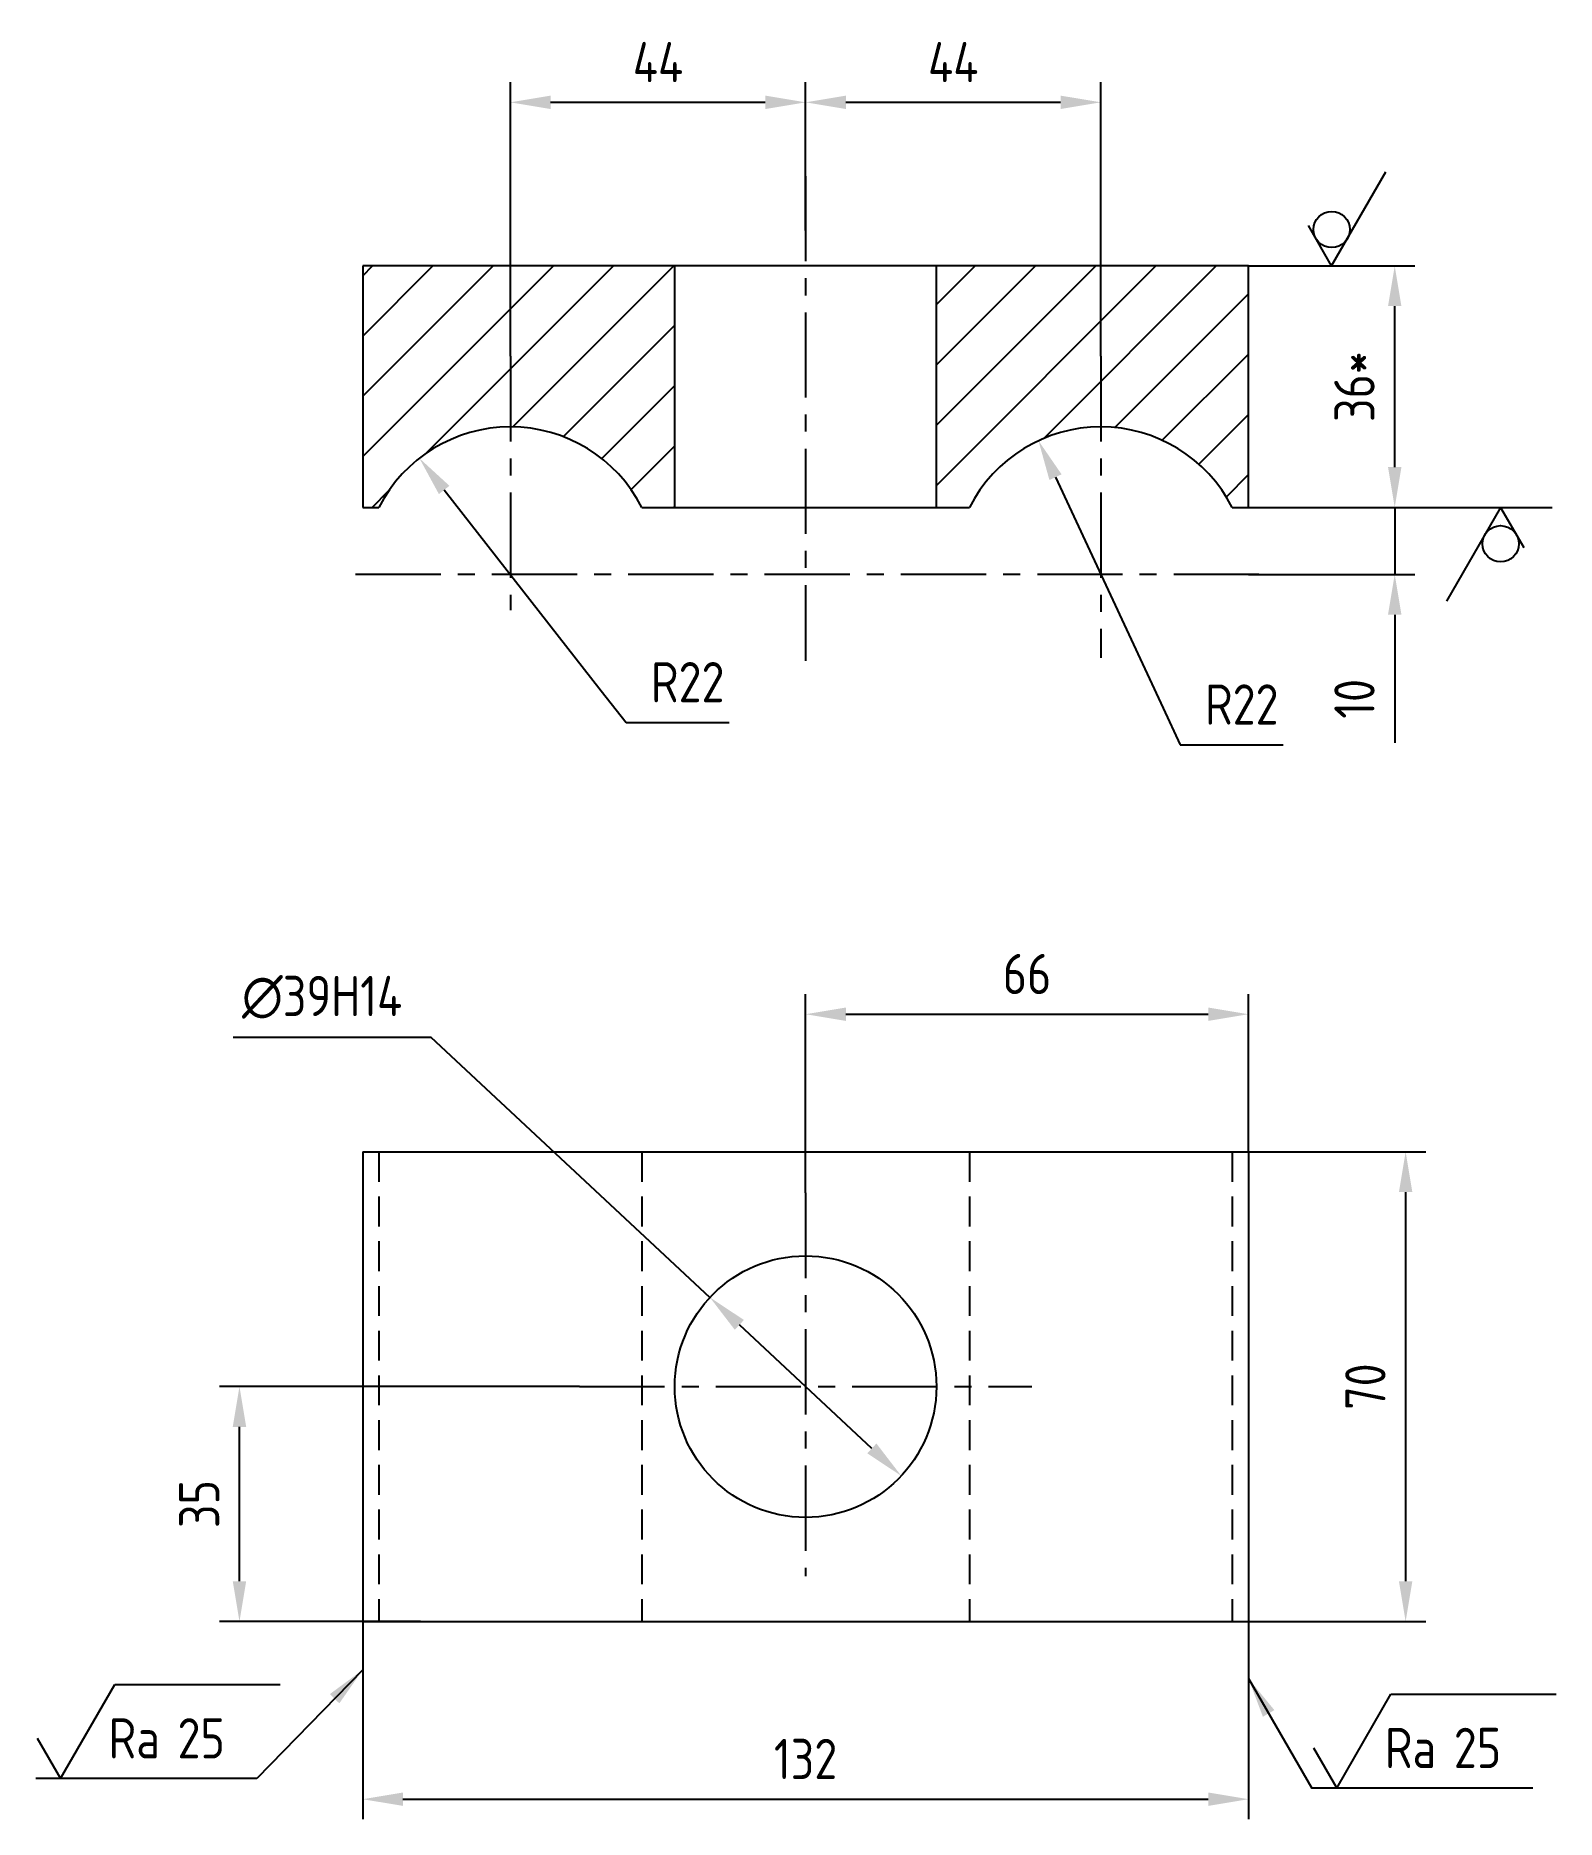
# Model space of a CAD drawing. Header units: millimetres. Extents: x 752 to 978, y 1306 to 1572.
import ezdxf

# ---------------------------------------------------------------- set-up
doc = ezdxf.new("R2010")
doc.units = ezdxf.units.MM
doc.linetypes.add('CENTER', pattern=[50.800000000000004, 31.75, -6.35, 6.35, -6.35])
doc.linetypes.add('HIDDEN', pattern=[9.524999999999999, 6.35, -3.175])
for name, color, linetype in [('Cen', 5, 'CENTER'), ('Cont', 6, 'Continuous'), ('Dim', 7, 'Continuous'), ('Hatch', 2, 'Continuous'), ('Hide', 2, 'HIDDEN'), ('Text', 3, 'Continuous')]:
    doc.layers.add(name, color=color, linetype=linetype)
doc.styles.add('Style1', font='romans.shx', dxfattribs={"width": 0.8})
doc.dimstyles.new('Dia_2', dxfattribs={"dimscale": 2, "dimtxt": 3, "dimasz": 3, "dimexe": 1.25, "dimexo": 0.625, "dimgap": 1.5, "dimtad": 1, "dimtoh": 1, "dimdec": 0, "dimtxsty": 'Style1', "dimcen": 2.5, "dimse1": 1, "dimclrt": 3, "dimadec": 0, "dimazin": 0, "dimtfac": 1, "dimtdec": 0, "dimtmove": 0, "dimatfit": 2, "dimfxl": 1, "dimarcsym": 0})
doc.dimstyles.new('LIN 2', dxfattribs={"dimscale": 2, "dimtxt": 3, "dimasz": 3, "dimexe": 1.5, "dimexo": 0, "dimgap": 1.5, "dimtad": 1, "dimdec": 0, "dimrnd": 1, "dimdsep": 46, "dimtxsty": 'Style1', "dimcen": 0, "dimdle": 2, "dimclrd": 256, "dimclrt": 3, "dimadec": 0, "dimazin": 0, "dimtfac": 0.6666666666666666, "dimtdec": 0, "dimtmove": 0, "dimatfit": 2, "dimfxl": 1, "dimtvp": 0.8333333333333334, "dimtolj": 1, "dimtzin": 0, "dimarcsym": 0})

# ---------------------------------------------------------------- blocks, each defined once
blk = doc.blocks.new('*D7')
at = {"layer": 'Dim', "color": 0, "lineweight": -2, "transparency": 16777216}
for p, q in [((822.5751014796798, 1523.787493521641), (822.5751014796798, 1564.632478687538)), ((866.5751014796798, 1542.5150993456632), (866.5751014796798, 1564.632478687538))]:
    blk.add_line(p, q, dxfattribs=at)
at = {"layer": 'Dim', "lineweight": -2, "transparency": 16777216}
blk.add_line((828.5751014796798, 1561.632478687538), (860.5751014796798, 1561.632478687538), dxfattribs=at)
at = {"layer": 'Dim', "transparency": 16777216}
for points in [[(828.5751014796798, 1562.632478687538), (828.5751014796798, 1560.632478687538), (822.5751014796798, 1561.632478687538)], [(860.5751014796798, 1562.632478687538), (860.5751014796798, 1560.632478687538), (866.5751014796798, 1561.632478687538)]]:
    blk.add_solid(points, dxfattribs=at)
at = {"layer": 'Dim', "color": 3, "transparency": 16777216, "insert": (844.5751014796798, 1567.632478687538), "char_height": 6, "attachment_point": 5, "style": 'Style1'}
blk.add_mtext('\\A1;44', dxfattribs=at)
blk = doc.blocks.new('*D8')
at = {"layer": 'Dim', "color": 0, "lineweight": -2, "transparency": 16777216}
for p, q in [((866.5751014796798, 1550.6367128849402), (866.5751014796798, 1564.632478687538)), ((910.5751014796798, 1523.787493521641), (910.5751014796798, 1564.632478687538))]:
    blk.add_line(p, q, dxfattribs=at)
at = {"layer": 'Dim', "lineweight": -2, "transparency": 16777216}
blk.add_line((872.5751014796798, 1561.632478687538), (904.5751014796798, 1561.632478687538), dxfattribs=at)
at = {"layer": 'Dim', "transparency": 16777216}
for points in [[(872.5751014796798, 1562.632478687538), (872.5751014796798, 1560.632478687538), (866.5751014796798, 1561.632478687538)], [(904.5751014796798, 1562.632478687538), (904.5751014796798, 1560.632478687538), (910.5751014796798, 1561.632478687538)]]:
    blk.add_solid(points, dxfattribs=at)
at = {"layer": 'Dim', "color": 3, "transparency": 16777216, "insert": (888.5751014796798, 1567.632478687538), "char_height": 6, "attachment_point": 5, "style": 'Style1'}
blk.add_mtext('\\A1;44', dxfattribs=at)
blk = doc.blocks.new('*D9')
at = {"layer": 'Dim', "color": 0, "lineweight": -2, "transparency": 16777216}
for p, q in [((932.5751014796799, 1537.2480856757052), (957.372489938617, 1537.2480856757052)), ((932.5751014796798, 1501.2480856757052), (957.372489938617, 1501.2480856757052))]:
    blk.add_line(p, q, dxfattribs=at)
at = {"layer": 'Dim', "lineweight": -2, "transparency": 16777216}
blk.add_line((954.372489938617, 1507.2480856757052), (954.372489938617, 1531.2480856757052), dxfattribs=at)
at = {"layer": 'Dim', "transparency": 16777216}
for points in [[(953.372489938617, 1531.2480856757052), (955.372489938617, 1531.2480856757052), (954.372489938617, 1537.2480856757052)], [(953.372489938617, 1507.2480856757052), (955.372489938617, 1507.2480856757052), (954.372489938617, 1501.2480856757052)]]:
    blk.add_solid(points, dxfattribs=at)
at = {"layer": 'Dim', "color": 3, "transparency": 16777216, "insert": (948.3724899386168, 1519.2480856757054), "char_height": 6, "attachment_point": 5, "rotation": 90, "style": 'Style1'}
blk.add_mtext('\\A1;36*', dxfattribs=at)
blk = doc.blocks.new('*D10')
at = {"layer": 'Dim', "lineweight": -2, "transparency": 16777216}
for p, q in [((954.372489938617, 1507.2480856757052), (954.372489938617, 1513.2480856757052)), ((954.372489938617, 1501.2480856757052), (954.372489938617, 1491.2480856757052)), ((954.372489938617, 1485.2480856757052), (954.372489938617, 1466.162371389991))]:
    blk.add_line(p, q, dxfattribs=at)
at = {"layer": 'Dim', "color": 0, "lineweight": -2, "transparency": 16777216}
for p, q in [((932.5751014796797, 1501.2480856757052), (957.372489938617, 1501.2480856757052)), ((932.5751014796796, 1491.2480856757052), (957.372489938617, 1491.2480856757052))]:
    blk.add_line(p, q, dxfattribs=at)
at = {"layer": 'Dim', "transparency": 16777216}
for points in [[(953.372489938617, 1507.2480856757052), (955.372489938617, 1507.2480856757052), (954.372489938617, 1501.2480856757052)], [(953.372489938617, 1485.2480856757052), (955.372489938617, 1485.2480856757052), (954.372489938617, 1491.2480856757052)]]:
    blk.add_solid(points, dxfattribs=at)
at = {"layer": 'Dim', "color": 3, "transparency": 16777216, "insert": (948.3724899386168, 1472.7052285328482), "char_height": 6, "attachment_point": 5, "rotation": 90, "style": 'Style1'}
blk.add_mtext('\\A1;10', dxfattribs=at)
blk = doc.blocks.new('*D11')
at = {"layer": 'Dim', "color": 0, "lineweight": -2, "transparency": 16777216}
for p, q in [((866.5751014796799, 1399.0573143482843), (866.5751014796799, 1428.6913936187475)), ((932.5751014796799, 1405.1729850632353), (932.5751014796799, 1428.6913936187475))]:
    blk.add_line(p, q, dxfattribs=at)
at = {"layer": 'Dim', "lineweight": -2, "transparency": 16777216}
blk.add_line((872.5751014796799, 1425.6913936187475), (926.5751014796799, 1425.6913936187475), dxfattribs=at)
at = {"layer": 'Dim', "transparency": 16777216}
for points in [[(872.5751014796799, 1426.6913936187475), (872.5751014796799, 1424.6913936187475), (866.5751014796799, 1425.6913936187475)], [(926.5751014796799, 1426.6913936187475), (926.5751014796799, 1424.6913936187475), (932.5751014796799, 1425.6913936187475)]]:
    blk.add_solid(points, dxfattribs=at)
at = {"layer": 'Dim', "color": 3, "transparency": 16777216, "insert": (899.5751014796799, 1431.6913936187475), "char_height": 6, "attachment_point": 5, "style": 'Style1'}
blk.add_mtext('\\A1;66', dxfattribs=at)
blk = doc.blocks.new('*D12')
at = {"layer": 'Dim', "color": 0, "lineweight": -2, "transparency": 16777216}
for p, q in [((932.5751014796799, 1405.172985063236), (959.0002019395697, 1405.172985063236)), ((932.5751014796799, 1335.1729850632357), (959.0002019395697, 1335.1729850632357))]:
    blk.add_line(p, q, dxfattribs=at)
at = {"layer": 'Dim', "lineweight": -2, "transparency": 16777216}
blk.add_line((956.0002019395697, 1399.172985063236), (956.0002019395697, 1341.1729850632357), dxfattribs=at)
at = {"layer": 'Dim', "transparency": 16777216}
for points in [[(955.0002019395697, 1399.172985063236), (957.0002019395697, 1399.172985063236), (956.0002019395697, 1405.172985063236)], [(955.0002019395697, 1341.1729850632357), (957.0002019395697, 1341.1729850632357), (956.0002019395697, 1335.1729850632357)]]:
    blk.add_solid(points, dxfattribs=at)
at = {"layer": 'Dim', "color": 3, "transparency": 16777216, "insert": (950.0002019395695, 1370.172985063236), "char_height": 6, "attachment_point": 5, "rotation": 90, "style": 'Style1'}
blk.add_mtext('\\A1;70', dxfattribs=at)
blk = doc.blocks.new('*D13')
at = {"layer": 'Dim', "color": 0, "lineweight": -2, "transparency": 16777216}
for p, q in [((800.5751014796795, 1335.1729850632357), (800.5751014796795, 1305.6698605228103)), ((932.5751014796799, 1335.1729850632357), (932.5751014796799, 1305.6698605228103))]:
    blk.add_line(p, q, dxfattribs=at)
at = {"layer": 'Dim', "lineweight": -2, "transparency": 16777216}
blk.add_line((806.5751014796795, 1308.6698605228103), (926.5751014796799, 1308.6698605228103), dxfattribs=at)
at = {"layer": 'Dim', "transparency": 16777216}
for points in [[(806.5751014796795, 1309.6698605228103), (806.5751014796795, 1307.6698605228103), (800.5751014796795, 1308.6698605228103)], [(926.5751014796799, 1309.6698605228103), (926.5751014796799, 1307.6698605228103), (932.5751014796799, 1308.6698605228103)]]:
    blk.add_solid(points, dxfattribs=at)
at = {"layer": 'Dim', "color": 3, "transparency": 16777216, "insert": (866.5751014796797, 1314.6698605228103), "char_height": 6, "attachment_point": 5, "style": 'Style1'}
blk.add_mtext('\\A1;132', dxfattribs=at)
blk = doc.blocks.new('*D14')
at = {"layer": 'Dim', "color": 0, "lineweight": -2, "transparency": 16777216}
for p, q in [((832.8699315470503, 1370.1729850632355), (779.2088385218823, 1370.1729850632355)), ((809.164187290708, 1335.1729850632357), (779.2088385218823, 1335.1729850632357))]:
    blk.add_line(p, q, dxfattribs=at)
at = {"layer": 'Dim', "lineweight": -2, "transparency": 16777216}
blk.add_line((782.2088385218823, 1341.1729850632357), (782.2088385218823, 1364.1729850632355), dxfattribs=at)
at = {"layer": 'Dim', "transparency": 16777216}
for points in [[(781.2088385218823, 1364.1729850632355), (783.2088385218823, 1364.1729850632355), (782.2088385218823, 1370.1729850632355)], [(781.2088385218823, 1341.1729850632357), (783.2088385218823, 1341.1729850632357), (782.2088385218823, 1335.1729850632357)]]:
    blk.add_solid(points, dxfattribs=at)
at = {"layer": 'Dim', "color": 3, "transparency": 16777216, "insert": (776.2088385218821, 1352.672985063236), "char_height": 6, "attachment_point": 5, "rotation": 90, "style": 'Style1'}
blk.add_mtext('\\A1;35', dxfattribs=at)
blk = doc.blocks.new('*D15')
at = {"layer": 'Dim', "color": 0, "lineweight": -2, "transparency": 16777216}
for p, q in [((810.7831990186653, 1422.215506398898), (781.2689133043796, 1422.2155063988978)), ((852.3157097913323, 1383.4741033875823), (810.7831990186653, 1422.215506398898)), ((876.4469880331511, 1360.9645185309942), (856.7032149262083, 1379.3814515954755))]:
    blk.add_line(p, q, dxfattribs=at)
at = {"layer": 'Dim', "color": 0, "transparency": 16777216}
for points in [[(857.3853235582263, 1380.112702451288), (856.0211062941906, 1378.650200739663), (852.3157097913323, 1383.4741033875823)], [(877.129096665169, 1361.695769386807), (875.7648794011333, 1360.2332676751814), (880.8344931680273, 1356.8718667388873)]]:
    blk.add_solid(points, dxfattribs=at)
at = {"layer": 'Dim', "color": 3, "transparency": 16777216, "insert": (794.5260561615228, 1428.2155063988985), "char_height": 6, "attachment_point": 5, "style": 'Style1'}
blk.add_mtext('∅39H14', dxfattribs=at)
blk = doc.blocks.new('*D16')
at = {"layer": 'Dim', "color": 0, "lineweight": -2, "transparency": 16777216}
for p, q in [((812.715695162183, 1503.849359701233), (836.131785166237, 1473.9213338905988)), ((836.131785166237, 1473.9213338905986), (839.8290625352982, 1469.1958561310248)), ((839.8290625352982, 1469.1958561310248), (855.1719196781555, 1469.1958561310248))]:
    blk.add_line(p, q, dxfattribs=at)
at = {"layer": 'Dim', "color": 0, "transparency": 16777216}
blk.add_solid([(813.5032747887788, 1504.4655725960765), (811.9281155355875, 1503.2331468063894), (809.0184177931217, 1508.574837460807)], dxfattribs=at)
at = {"layer": 'Dim', "color": 3, "transparency": 16777216, "insert": (849.0004911067265, 1475.1958561310248), "char_height": 6, "attachment_point": 5, "style": 'Style1'}
blk.add_mtext('R22', dxfattribs=at)
blk = doc.blocks.new('*D17')
at = {"layer": 'Dim', "color": 0, "lineweight": -2, "transparency": 16777216}
for p, q in [((903.8178609550138, 1505.7511784662734), (919.8663072010968, 1471.3063330886753)), ((919.8663072010968, 1471.3063330886753), (922.4002723978467, 1465.8676732922124)), ((922.4002723978467, 1465.8676732922124), (937.7431295407036, 1465.8676732922124))]:
    blk.add_line(p, q, dxfattribs=at)
at = {"layer": 'Dim', "color": 0, "transparency": 16777216}
blk.add_solid([(904.7243042544243, 1506.173505999065), (902.9114176556033, 1505.3288509334816), (901.2838957582638, 1511.189838262736)], dxfattribs=at)
at = {"layer": 'Dim', "color": 3, "transparency": 16777216, "insert": (931.5717009692751, 1471.8676732922124), "char_height": 6, "attachment_point": 5, "style": 'Style1'}
blk.add_mtext('R22', dxfattribs=at)
blk = doc.blocks.new('sherISO_01')
at = {"layer": 'Text'}
blk.add_line((4.0414499999999975, 7), (16.364452607677606, 7), dxfattribs=at)
blk.add_lwpolyline([(-1.7320500000000152, 3), (0, 0), (4.0414499999999975, 7)], dxfattribs=at)
at = {"layer": 'Text', "style": 'Style1', "width": 0.8}
blk.add_text('Ra', height=3, dxfattribs=at).set_placement((3.584307142857142, 1.5))
blk.add_attdef('12,5', (8.727084285714255, 1.4999999999999147), '', height=3, dxfattribs=at)
blk = doc.blocks.new('sherISO_09')
at = {"layer": 'Text'}
for q in [(4.041451884322669, 7), (-1.7320508075681573, 3)]:
    blk.add_line((0, 0), q, dxfattribs=at)
blk.add_circle((0.00233952137932647, 2.7130843407321663), 1.3530000000000655, dxfattribs=at)

msp = doc.modelspace()

# ---------------------------------------------------------------- hatches: boundary and pattern name
at = {"layer": 'Hatch'}
h = msp.add_hatch(dxfattribs=at)
h.set_pattern_fill('ANSI31', color=256, scale=2, angle=180, style=0)
h.set_pattern_definition([(225, (7184.7666117500885, 268.7880888994633), (4.490128060534576, -4.490128060534577), [])])
edge = h.paths.add_edge_path()
edge.add_line((842.1710194219453, 1501.248085675705), (847.0751014796798, 1501.2480856757052))
edge.add_line((847.0751014796798, 1501.2480856757052), (847.0751014796798, 1537.2480856757054))
edge.add_line((847.0751014796798, 1537.2480856757054), (800.5751014796798, 1537.2480856757054))
edge.add_line((800.5751014796798, 1537.2480856757054), (800.5751014796798, 1501.2480856757052))
edge.add_line((800.5751014796798, 1501.2480856757052), (802.9791835374143, 1501.248085675705))
edge.add_arc((822.5751014796798, 1491.2545452773275), 21.99706456993763, 27.020705070079373, 152.97929492992066, ccw=False)
edge = h.paths.add_edge_path()
edge.add_line((930.1710194219452, 1501.2480856757054), (932.5751014796798, 1501.2480856757052))
edge.add_line((932.5751014796798, 1501.2480856757052), (932.5751014796798, 1537.2480856757052))
edge.add_line((932.5751014796798, 1537.2480856757052), (886.0751014796798, 1537.2480856757052))
edge.add_line((886.0751014796798, 1537.2480856757052), (886.0751014796798, 1501.2480856757052))
edge.add_line((886.0751014796798, 1501.2480856757052), (890.9791835374143, 1501.2480856757052))
edge.add_arc((910.5751014796798, 1491.2482317032889), 21.999933624210154, 27.035353039577956, 152.96464696042273, ccw=False)

# ---------------------------------------------------------------- linework, layer by layer
at = {"layer": 'Cen', "ltscale": 0.4}
for p, q in [((866.5751014796798, 1550.6367128849402), (866.5751014796798, 1478.3665082324635)), ((822.5751014796798, 1523.787493521641), (822.5751014796798, 1485.9100333627684)), ((910.5751014796798, 1523.787493521641), (910.5751014796798, 1478.8235371733922)), ((934.1326797253233, 1491.2480856757052), (798.2482860303381, 1491.2480856757052)), ((866.5751014796799, 1399.0573143482843), (866.5751014796799, 1341.9168840394334)), ((832.8699315470503, 1370.1729850632355), (900.2875470106542, 1370.172985063235))]:
    msp.add_line(p, q, dxfattribs=at)
at = {"layer": 'Cont'}
for p, q in [((932.5751014796798, 1537.2480856757052), (800.5751014796798, 1537.2480856757054)), ((800.5751014796798, 1537.2480856757052), (800.5751014796798, 1501.2480856757052)), ((892.8251014796798, 1537.2480856757052), (840.3251014796798, 1537.2480856757052)), ((847.0751014796798, 1501.2480856757052), (847.0751014796798, 1537.2480856757052)), ((886.0751014796798, 1501.2480856757052), (886.0751014796798, 1537.2480856757052)), ((932.5751014796798, 1501.2480856757052), (932.5751014796798, 1537.2480856757052)), ((800.5751014796797, 1501.2480856757052), (802.9791835374143, 1501.248085675705)), ((842.1710194219453, 1501.2480856757052), (890.9791835374143, 1501.2480856757052)), ((930.1710194219452, 1501.2480856757054), (932.5751014796797, 1501.2480856757052)), ((800.5751014796796, 1405.1729850632355), (800.5751014796795, 1335.1729850632357)), ((800.5751014796796, 1405.1729850632355), (932.5751014796799, 1405.172985063236)), ((932.5751014796799, 1405.1729850632353), (932.5751014796798, 1335.1729850632357)), ((800.5751014796795, 1335.1729850632357), (932.5751014796798, 1335.1729850632357))]:
    msp.add_line(p, q, dxfattribs=at)
msp.add_circle((866.5751014796799, 1370.1729850632353), 19.5, dxfattribs=at)
for centre, start in [((822.5751014796798, 1491.2480856757052), 27.035691789411693), ((910.5751014796798, 1491.2480856757052), 27.03569178941301)]:
    msp.add_arc(centre, 22, start, 152.9643082105883, dxfattribs=at)
at = {"layer": 'Dim'}
for p, q in [((957.372489938617, 1501.2480856757052), (977.852540749877, 1501.2480856757052)), ((784.7750407405812, 1311.7483111334502), (751.8394337007189, 1311.7483111334502)), ((974.9725649687094, 1310.317694449342), (942.0369579288472, 1310.317694449342))]:
    msp.add_line(p, q, dxfattribs=at)
at = {"layer": 'Hide', "ltscale": 0.7}
for p, q in [((802.9791835374143, 1405.1729850632357), (802.9791835374143, 1335.1729850632357)), ((842.1710194219453, 1405.1729850632355), (842.1710194219453, 1335.1729850632357)), ((890.9791835374143, 1405.1729850632355), (890.9791835374143, 1335.1729850632357)), ((930.1710194219451, 1405.1729850632355), (930.1710194219451, 1335.1729850632357))]:
    msp.add_line(p, q, dxfattribs=at)

# ---------------------------------------------------------------- block references
at = {"layer": 'Dim', "xscale": 2, "yscale": 2, "zscale": 2}
msp.add_blockref('sherISO_09', (944.9737957091485, 1537.2480856757052), dxfattribs=at)
at = {"layer": 'Dim', "xscale": 2, "yscale": 2, "zscale": 2, "rotation": 179.99999999999997}
msp.add_blockref('sherISO_09', (970.1590542169075, 1501.2480856757052), dxfattribs=at)
at = {"layer": 'Dim', "xscale": 2, "yscale": 2, "zscale": 2}
for p in [(755.5270116476039, 1311.7483111334502), (945.7245358757322, 1310.317694449342)]:
    msp.add_blockref('sherISO_01', p, dxfattribs=at).add_auto_attribs({'12,5': '25'})

# ---------------------------------------------------------------- dimensions: what is measured, and where the dimension line sits
at = {"layer": 'Dim'}
for base, p1, p2, picture, middle in [((866.5751014796798, 1561.632478687538), (822.5751014796798, 1523.787493521641), (866.5751014796798, 1542.5150993456632), '*D7', (844.5751014796798, 1567.632478687538)), ((910.5751014796798, 1561.632478687538), (866.5751014796798, 1550.6367128849402), (910.5751014796798, 1523.787493521641), '*D8', (888.5751014796798, 1567.632478687538)), ((932.5751014796799, 1425.6913936187475), (866.5751014796799, 1399.0573143482843), (932.5751014796799, 1405.1729850632353), '*D11', (899.5751014796799, 1431.6913936187475)), ((932.5751014796799, 1308.6698605228103), (800.5751014796795, 1335.1729850632357), (932.5751014796799, 1335.1729850632357), '*D13', (866.5751014796797, 1314.6698605228103))]:
    dim = msp.add_linear_dim(base=base, p1=p1, p2=p2, dimstyle='LIN 2', dxfattribs=at)
    dim.commit()
    dim.dimension.update_dxf_attribs({"geometry": picture, "text_midpoint": middle})
dim = msp.add_linear_dim(base=(954.372489938617, 1537.2480856757052), p1=(932.5751014796798, 1501.2480856757052), p2=(932.5751014796799, 1537.2480856757052), angle=90, text='<>*', dimstyle='LIN 2', dxfattribs=at)
dim.commit()
dim.dimension.update_dxf_attribs({"geometry": '*D9', "text_midpoint": (948.3724899386168, 1519.2480856757054)})
for base, p1, p2, picture, middle in [((954.372489938617, 1491.2480856757052), (932.5751014796797, 1501.2480856757052), (932.5751014796796, 1491.2480856757052), '*D10', (948.3724899386168, 1472.7052285328482)), ((956.0002019395697, 1335.1729850632357), (932.5751014796799, 1405.172985063236), (932.5751014796799, 1335.1729850632357), '*D12', (950.0002019395695, 1370.172985063236)), ((782.2088385218823, 1370.1729850632355), (809.164187290708, 1335.1729850632357), (832.8699315470503, 1370.1729850632355), '*D14', (776.2088385218821, 1352.672985063236))]:
    dim = msp.add_linear_dim(base=base, p1=p1, p2=p2, angle=90, dimstyle='LIN 2', dxfattribs=at)
    dim.commit()
    dim.dimension.update_dxf_attribs({"geometry": picture, "text_midpoint": middle})
for center, mpoint, picture, middle in [((910.5751014796803, 1491.2480856757056), (919.8663072010968, 1471.3063330886753), '*D17', (931.5717009692751, 1465.8676732922124)), ((822.5751014796793, 1491.2480856757027), (836.131785166237, 1473.9213338905986), '*D16', (849.0004911067265, 1469.1958561310248))]:
    dim = msp.add_radius_dim(center=center, mpoint=mpoint, dimstyle='Dia_2', dxfattribs=at)
    dim.commit()
    dim.dimension.update_dxf_attribs({"geometry": picture, "text_midpoint": middle, "dimtype": 164})
dim = msp.add_diameter_dim_2p(p1=(880.8344931680273, 1356.8718667388873), p2=(852.3157097913323, 1383.4741033875823), text='<>H14', dimstyle='Dia_2', dxfattribs=at)
dim.commit()
dim.dimension.update_dxf_attribs({"geometry": '*D15', "text_midpoint": (794.5260561615228, 1422.2155063988985), "dimtype": 163})

# ---------------------------------------------------------------- leaders
for points in [[(800.5751014796795, 1327.948741072304), (784.7750407405812, 1311.7483111334502)], [(932.5751014796799, 1326.6511797837843), (942.0369579288472, 1310.317694449342)]]:
    msp.add_leader(points, dimstyle='Dia_2', dxfattribs=at)

doc.saveas('drawing.dxf')
